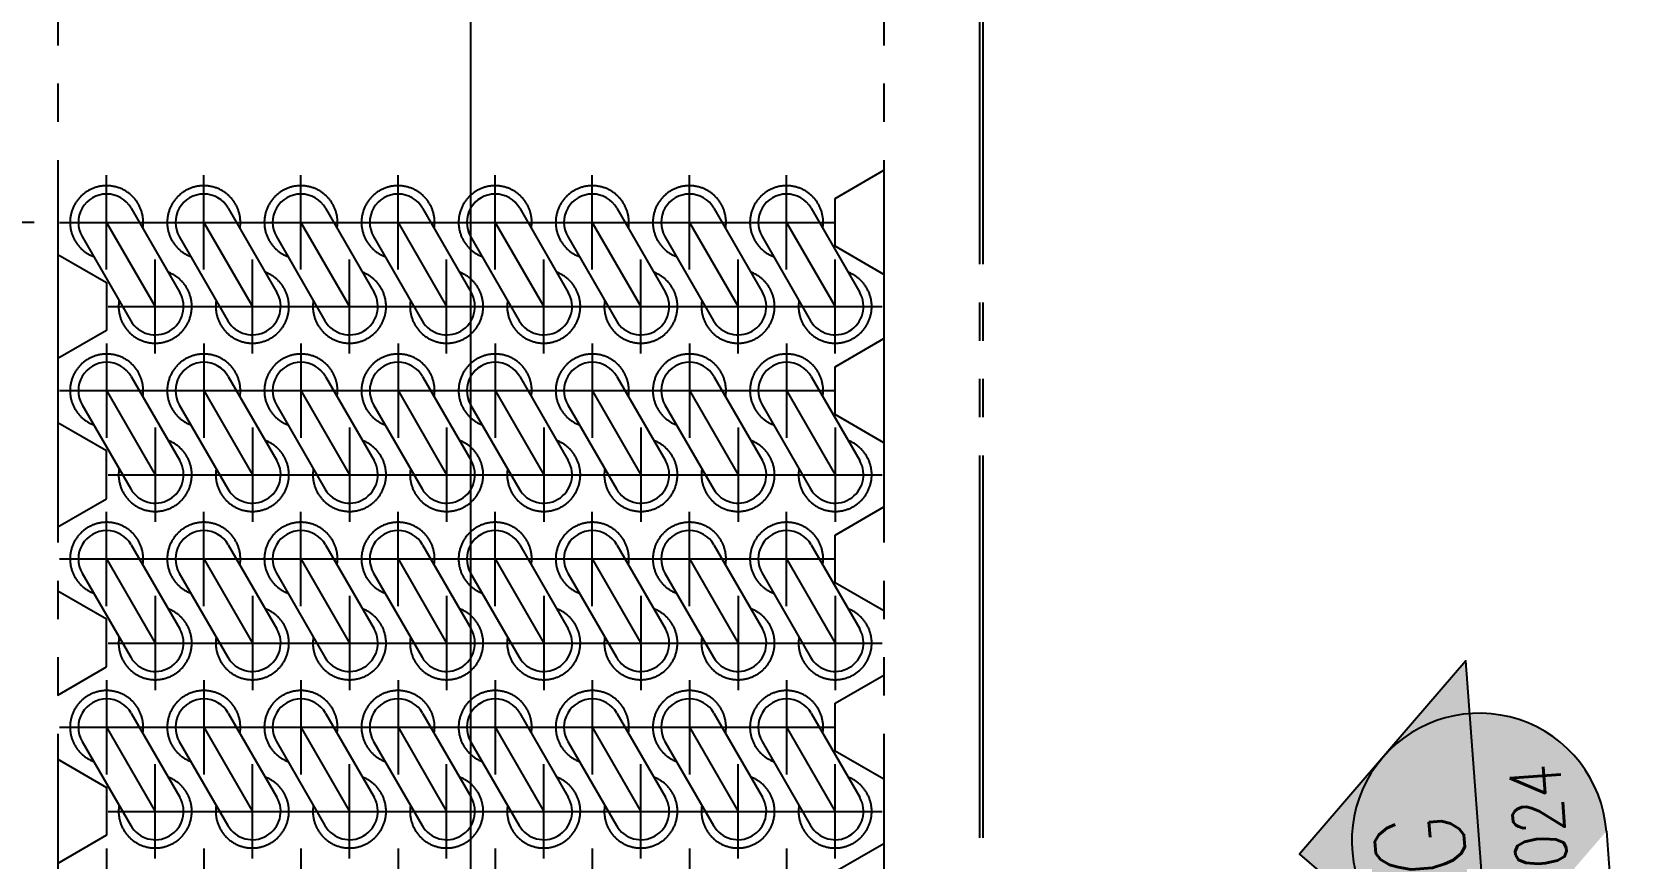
# Model space of a CAD drawing. Header units: millimetres. Extents: x 0 to 91981, y -132907 to 77676.
# Drawn here: x 61995 to 64529, y 50391 to 51688 of the extents above; entities that cross this region are included whole.
import ezdxf
from ezdxf.enums import TextEntityAlignment as Align

# ---------------------------------------------------------------- set-up
doc = ezdxf.new("R2010")
doc.units = ezdxf.units.MM
doc.header["$LTSCALE"] = 60
doc.linetypes.add('JNK-CENTER', pattern=[34, 30, -1.5, 1, -1.5])
doc.linetypes.add('JNK-PHANTOM', pattern=[15, 10, -1, 1, -1, 1, -1])
for name, color, linetype in [('CEN-R', 1, 'JNK-CENTER'), ('CON-C', 4, 'Continuous'), ('CON-Y', 2, 'Continuous'), ('Dim-W', 7, 'Continuous'), ('PHA-M', 6, 'JNK-PHANTOM'), ('PHA-W', 7, 'JNK-PHANTOM'), ('TITLE', 7, 'Continuous')]:
    doc.layers.add(name, color=color, linetype=linetype)
doc.layers.add('CONT-G', color=3, linetype='Continuous', lineweight=25)
doc.styles.add('SIMPLEX', font='simplex.shx', dxfattribs={"width": 0.8})
doc.dimstyles.new('DIM40', dxfattribs={"dimscale": 40, "dimtxt": 2.5, "dimasz": 2.5, "dimexe": 1, "dimexo": 1, "dimgap": 1, "dimtad": 1, "dimdec": 1, "dimdsep": 46, "dimtxsty": 'SIMPLEX', "dimcen": 0, "dimclrd": 256, "dimclre": 256, "dimclrt": 2, "dimadec": 1, "dimazin": 2, "dimtfac": 1, "dimtdec": 1, "dimtix": 1, "dimtmove": 2, "dimatfit": 2, "dimfxl": 1, "dimarcsym": 1})

# ---------------------------------------------------------------- blocks, each defined once
blk = doc.blocks.new('*U1331')
at = {"layer": 'CEN-R'}
blk.add_line((0, 73.94582650000666), (0, -73.94582650000666), dxfattribs=at)
blk = doc.blocks.new('*U1332')
at = {"layer": 'Dim-W', "color": 0, "linetype": 'ByBlock', "lineweight": -2, "transparency": 16777216}
for p in [(0, 0), (152.4, 0), (304.8, 0), (457.2, 0), (609.6, 0), (762, 0), (914.4000000000001, 0), (1066.8, 0)]:
    blk.add_blockref('*U1331', p, dxfattribs=at)
blk = doc.blocks.new('*U1309')
at = {"layer": 'CEN-R'}
blk.add_line((0, 73.94582650000666), (0, -73.94582650000666), dxfattribs=at)
blk = doc.blocks.new('*U1310')
at = {"layer": 'Dim-W', "color": 0, "linetype": 'ByBlock', "lineweight": -2, "transparency": 16777216}
for p in [(0, 0), (152.4, 0), (304.8, 0), (457.2, 0), (609.6, 0), (762, 0), (914.4000000000001, 0), (1066.8, 0)]:
    blk.add_blockref('*U1309', p, dxfattribs=at)
blk = doc.blocks.new('*U1311')
at = {"layer": 'CEN-R'}
blk.add_line((0, 73.94582650000666), (0, -73.94582650000666), dxfattribs=at)
blk = doc.blocks.new('*U1312')
at = {"layer": 'Dim-W', "color": 0, "linetype": 'ByBlock', "lineweight": -2, "transparency": 16777216}
for p in [(0, 0), (152.4, 0), (304.8, 0), (457.2, 0), (609.6, 0), (762, 0), (914.4000000000001, 0), (1066.8, 0)]:
    blk.add_blockref('*U1311', p, dxfattribs=at)
blk = doc.blocks.new('*U1317')
at = {"layer": 'CEN-R'}
blk.add_line((0, 73.94582650000666), (0, -73.94582650000666), dxfattribs=at)
blk = doc.blocks.new('*U1318')
at = {"layer": 'Dim-W', "color": 0, "linetype": 'ByBlock', "lineweight": -2, "transparency": 16777216}
for p in [(0, 0), (152.4, 0), (304.8, 0), (457.2, 0), (609.6, 0), (762, 0), (914.4000000000001, 0), (1066.8, 0)]:
    blk.add_blockref('*U1317', p, dxfattribs=at)
blk = doc.blocks.new('*U1319')
at = {"layer": 'CEN-R'}
blk.add_line((0, 73.94582650000666), (0, -73.94582650000666), dxfattribs=at)
blk = doc.blocks.new('*U1320')
at = {"layer": 'Dim-W', "color": 0, "linetype": 'ByBlock', "lineweight": -2, "transparency": 16777216}
for p in [(0, 0), (152.4, 0), (304.8, 0), (457.2, 0), (609.6, 0), (762, 0), (914.4000000000001, 0), (1066.8, 0)]:
    blk.add_blockref('*U1319', p, dxfattribs=at)
blk = doc.blocks.new('*U1329')
at = {"layer": 'CEN-R'}
blk.add_line((0, 73.94582650000666), (0, -73.94582650000666), dxfattribs=at)
blk = doc.blocks.new('*U1330')
at = {"layer": 'Dim-W', "color": 0, "linetype": 'ByBlock', "lineweight": -2, "transparency": 16777216}
for p in [(0, 0), (152.4, 0), (304.8, 0), (457.2, 0), (609.6, 0), (762, 0), (914.4000000000001, 0), (1066.8, 0)]:
    blk.add_blockref('*U1329', p, dxfattribs=at)
blk = doc.blocks.new('*U1402')
at = {"layer": 'CEN-R'}
blk.add_line((0, 73.94582650000666), (0, -73.94582650000666), dxfattribs=at)
blk = doc.blocks.new('*U1403')
at = {"layer": 'Dim-W', "color": 0, "linetype": 'ByBlock', "lineweight": -2, "transparency": 16777216}
for p in [(0, 0), (152.4, 0), (304.8, 0), (457.2, 0), (609.6, 0), (762, 0), (914.4000000000001, 0), (1066.8, 0)]:
    blk.add_blockref('*U1402', p, dxfattribs=at)
blk = doc.blocks.new('*U1400')
at = {"layer": 'CEN-R'}
blk.add_line((0, 73.94582650000666), (0, -73.94582650000666), dxfattribs=at)
blk = doc.blocks.new('*U1401')
at = {"layer": 'Dim-W', "color": 0, "linetype": 'ByBlock', "lineweight": -2, "transparency": 16777216}
for p in [(0, 0), (152.4, 0), (304.8, 0), (457.2, 0), (609.6, 0), (762, 0), (914.4000000000001, 0), (1066.8, 0)]:
    blk.add_blockref('*U1400', p, dxfattribs=at)
blk = doc.blocks.new('*D1461')
at = {"layer": 'DEFPOINTS', "color": 0, "transparency": 16777216}
for p in [(62037.39851293465, 51389.63829098264), (61129.84433943455, 50333.63829098275), (62037.39851293465, 50333.63829098275)]:
    blk.add_point(p, dxfattribs=at)
at = {"layer": 'Dim-W', "lineweight": -2, "transparency": 16777216}
for p, q in [((61997.39851293465, 51389.63829098264), (61089.84433943455, 51389.63829098264)), ((61129.84433943455, 51289.63829098264), (61129.84433943455, 50433.63829098275)), ((61997.39851293465, 50333.63829098275), (61089.84433943455, 50333.63829098275))]:
    blk.add_line(p, q, dxfattribs=at)
at = {"layer": 'Dim-W', "transparency": 16777216}
for points in [[(61113.17767276789, 51289.63829098264), (61146.51100610122, 51289.63829098264), (61129.84433943455, 51389.63829098264)], [(61113.17767276789, 50433.63829098275), (61146.51100610122, 50433.63829098275), (61129.84433943455, 50333.63829098275)]]:
    blk.add_solid(points, dxfattribs=at)
at = {"layer": 'Dim-W', "color": 2, "transparency": 16777216, "char_height": 100, "attachment_point": 5, "rotation": 90, "style": 'SIMPLEX'}
for s, insert in [('8 @ 132', (61039.84433943454, 50861.6382909827)), ('= 1056', (61219.84433943454, 50861.6382909827))]:
    blk.add_mtext(s, dxfattribs=dict(at, insert=insert))
blk = doc.blocks.new('*D1464')
at = {"layer": 'DEFPOINTS', "color": 0, "transparency": 16777216}
for p in [(61129.84433943455, 52149.63829098269), (61503.84433943455, 52149.63829098269), (62037.39851293465, 51389.63829098264)]:
    blk.add_point(p, dxfattribs=at)
at = {"layer": 'Dim-W', "lineweight": -2, "transparency": 16777216}
for p, q in [((61463.84433943455, 52149.63829098269), (61089.84433943455, 52149.63829098269)), ((61129.84433943455, 51489.63829098264), (61129.84433943455, 52049.63829098269)), ((61997.39851293465, 51389.63829098264), (61089.84433943455, 51389.63829098264))]:
    blk.add_line(p, q, dxfattribs=at)
at = {"layer": 'Dim-W', "transparency": 16777216}
for points in [[(61113.17767276789, 52049.63829098269), (61146.51100610122, 52049.63829098269), (61129.84433943455, 52149.63829098269)], [(61113.17767276789, 51489.63829098264), (61146.51100610122, 51489.63829098264), (61129.84433943455, 51389.63829098264)]]:
    blk.add_solid(points, dxfattribs=at)
at = {"layer": 'Dim-W', "color": 2, "transparency": 16777216, "insert": (61039.84433943454, 51769.63829098267), "char_height": 100, "attachment_point": 5, "rotation": 90, "style": 'SIMPLEX'}
blk.add_mtext('760', dxfattribs=at)
blk = doc.blocks.new('*U1350')
at = {"layer": 'CEN-R'}
blk.add_line((0, 73.94582650000666), (0, -73.94582650000666), dxfattribs=at)
blk = doc.blocks.new('*U1351')
at = {"layer": 'Dim-W', "color": 0, "linetype": 'ByBlock', "lineweight": -2, "transparency": 16777216}
for p in [(0, 0), (152.4, 0), (304.8, 0), (457.2, 0), (609.6, 0), (762, 0), (914.4000000000001, 0), (1066.8, 0)]:
    blk.add_blockref('*U1350', p, dxfattribs=at)
blk = doc.blocks.new('SECMARK1')
at = {"layer": 'CON-Y'}
h = blk.add_hatch(color=256, dxfattribs=at)
edge = h.paths.add_edge_path()
edge.add_line((21.82666666666668, 7.071067811865485), (18.29113276073393, 3.535533905932776))
edge.add_arc((21.82666666666668, 4.707345624410664e-14), 5.000000000000002, 44.99999999999977, 135.0000000000001, ccw=False)
edge.add_line((25.36220057259943, 3.535533905932773), (21.82666666666668, 7.071067811865485))
h = blk.add_hatch(color=256, dxfattribs=at)
edge = h.paths.add_edge_path()
edge.add_line((14.75559885480128, 4.707345624410664e-14), (16.82666666666668, 1.689559442740931e-14))
edge.add_arc((21.82666666666668, 4.618527782440651e-14), 5, 135.0000000000001, 180.0000000000003, ccw=False)
edge.add_line((18.29113276073393, 3.535533905932776), (14.75559885480128, 4.707345624410664e-14))
edge = h.paths.add_edge_path()
edge.add_arc((21.82666666666668, 4.736951571734001e-14), 5, 270, 540.0000000000005)
h = blk.add_hatch(color=256, dxfattribs=at)
edge = h.paths.add_edge_path()
edge.add_line((26.82666666666668, 4.332076805060308e-14), (28.89773447853207, 4.736951571734001e-14))
edge.add_line((28.89773447853207, 4.736951571734001e-14), (25.36220057259943, 3.535533905932773))
edge.add_arc((21.82666666666668, 4.951594689828198e-14), 5, -1.1368683772161603e-13, 44.999999999999716, ccw=False)
at = {"layer": 'CON-C'}
blk.add_line((0, 0), (2.633333333333307, 0), dxfattribs=at)
blk.add_lwpolyline([(4.666666666666639, 0), (28.89773447853207, 4.736951571734001e-14), (21.82666666666668, 7.071067811865485), (14.75559885480128, 4.736951571734001e-14)], dxfattribs=at)
at = {"layer": 'CON-Y'}
blk.add_line((21.82666666666668, -4.999999999999953), (9.823333333333341, -4.999999999999953), dxfattribs=at)
blk.add_arc((21.82666666666668, 4.736951571734001e-14), 5, 270, 180.0000000000004, dxfattribs=at)
at = {"layer": 'CON-C', "style": 'SIMPLEX', "width": 0.8}
blk.add_attdef('TAG', text='', height=3.5, dxfattribs=at).set_placement((21.80333333333334, 0.5800000000000568), align=Align.CENTER)
at = {"layer": 'CON-Y', "style": 'SIMPLEX', "width": 0.8}
blk.add_attdef('H0000-0000', text='', height=2, dxfattribs=at).set_placement((24.66333333333334, -3.379999999999943), align=Align.RIGHT)

msp = doc.modelspace()

# ---------------------------------------------------------------- linework, layer by layer
at = {"layer": 'CEN-R'}
for p, q in [((62682.84433943461, 48032.46482502218), (62682.84433943461, 53433.46068622387)), ((62037.39851293465, 51389.63829098264), (63252.09016593461, 51389.63829098264)), ((62111.34433943461, 51389.63829098264), (62187.54433943462, 51257.63829098264)), ((62263.7443394346, 51389.63829098264), (62339.94433943462, 51257.63829098264)), ((62416.14433943461, 51389.63829098264), (62492.34433943462, 51257.63829098264)), ((62568.54433943461, 51389.63829098264), (62644.74433943462, 51257.63829098264)), ((62720.94433943462, 51389.63829098264), (62797.14433943463, 51257.63829098264)), ((62873.34433943461, 51389.63829098264), (62949.54433943462, 51257.63829098264)), ((63025.7443394346, 51389.63829098264), (63101.94433943462, 51257.63829098264)), ((63178.14433943461, 51389.63829098264), (63254.34433943462, 51257.63829098264)), ((62113.59851293461, 51257.63829098264), (63328.29016593462, 51257.63829098264)), ((62037.39851293465, 51125.63829098266), (63252.09016593461, 51125.63829098266)), ((62111.34433943461, 51125.63829098266), (62187.54433943462, 50993.63829098266)), ((62263.7443394346, 51125.63829098266), (62339.94433943462, 50993.63829098266)), ((62416.14433943461, 51125.63829098266), (62492.34433943462, 50993.63829098266)), ((62568.54433943461, 51125.63829098266), (62644.74433943462, 50993.63829098266)), ((62720.94433943462, 51125.63829098266), (62797.14433943463, 50993.63829098266)), ((62873.34433943461, 51125.63829098266), (62949.54433943462, 50993.63829098266)), ((63025.7443394346, 51125.63829098266), (63101.94433943462, 50993.63829098266)), ((63178.14433943461, 51125.63829098266), (63254.34433943462, 50993.63829098266)), ((62113.59851293461, 50993.63829098266), (63328.29016593462, 50993.63829098266)), ((62037.39851293465, 50861.63829098269), (63252.09016593461, 50861.63829098269)), ((62111.34433943461, 50861.63829098269), (62187.54433943462, 50729.63829098269)), ((62263.7443394346, 50861.63829098269), (62339.94433943462, 50729.63829098269)), ((62416.14433943461, 50861.63829098269), (62492.34433943462, 50729.63829098269)), ((62568.54433943461, 50861.63829098269), (62644.74433943462, 50729.63829098269)), ((62720.94433943462, 50861.63829098269), (62797.14433943463, 50729.63829098269)), ((62873.34433943461, 50861.63829098269), (62949.54433943462, 50729.63829098269)), ((63025.7443394346, 50861.63829098269), (63101.94433943462, 50729.63829098269)), ((63178.14433943461, 50861.63829098269), (63254.34433943462, 50729.63829098269)), ((62113.59851293461, 50729.63829098269), (63328.29016593462, 50729.63829098269)), ((62037.39851293465, 50597.63829098272), (63252.09016593461, 50597.63829098272)), ((62111.34433943461, 50597.63725979562), (62187.54433943462, 50465.63725979565)), ((62263.7443394346, 50597.63725979562), (62339.94433943462, 50465.63725979565)), ((62416.14433943461, 50597.63725979562), (62492.34433943462, 50465.63725979565)), ((62568.54433943461, 50597.63725979562), (62644.74433943462, 50465.63725979565)), ((62720.94433943462, 50597.63725979562), (62797.14433943463, 50465.63725979565)), ((62873.34433943461, 50597.63725979562), (62949.54433943462, 50465.63725979565)), ((63025.7443394346, 50597.63725979562), (63101.94433943462, 50465.63725979565)), ((63178.14433943461, 50597.63725979562), (63254.34433943462, 50465.63725979565)), ((62113.59851293461, 50465.63829098272), (63328.29016593462, 50465.63829098272))]:
    msp.add_line(p, q, dxfattribs=at)
at = {"layer": 'CONT-G'}
for centre, start, end in [((62111.34433943461, 51389.63829098264), 29.99666776914688, 209.9966677691469), ((62263.7443394346, 51389.63829098264), 29.99666776914688, 209.9966677691469), ((62416.14433943461, 51389.63829098264), 29.99666776914688, 209.9966677691469), ((62568.54433943461, 51389.63829098264), 29.99666776914688, 209.9966677691469), ((62720.94433943462, 51389.63829098264), 29.99666776914688, 209.9966677691469), ((62873.34433943461, 51389.63829098264), 29.99666776914688, 209.9966677691469), ((63025.7443394346, 51389.63829098264), 29.99666776914688, 209.9966677691469), ((63178.14433943461, 51389.63829098264), 29.99666776914688, 209.9966677691469), ((62187.54433943462, 51257.63829098264), 209.9966677691469, 29.99666776914688), ((62339.94433943462, 51257.63829098264), 209.9966677691469, 29.99666776914688), ((62492.34433943462, 51257.63829098264), 209.9966677691469, 29.99666776914688), ((62644.74433943462, 51257.63829098264), 209.9966677691469, 29.99666776914688), ((62797.14433943463, 51257.63829098264), 209.9966677691469, 29.99666776914688), ((62949.54433943462, 51257.63829098264), 209.9966677691469, 29.99666776914688), ((63101.94433943462, 51257.63829098264), 209.9966677691469, 29.99666776914688), ((63254.34433943462, 51257.63829098264), 209.9966677691469, 29.99666776914688), ((62111.34433943461, 51125.63829098266), 29.99666776914688, 209.9966677691469), ((62263.7443394346, 51125.63829098266), 29.99666776914688, 209.9966677691469), ((62416.14433943461, 51125.63829098266), 29.99666776914688, 209.9966677691469), ((62568.54433943461, 51125.63829098266), 29.99666776914688, 209.9966677691469), ((62720.94433943462, 51125.63829098266), 29.99666776914688, 209.9966677691469), ((62873.34433943461, 51125.63829098266), 29.99666776914688, 209.9966677691469), ((63025.7443394346, 51125.63829098266), 29.99666776914688, 209.9966677691469), ((63178.14433943461, 51125.63829098266), 29.99666776914688, 209.9966677691469), ((62187.54433943462, 50993.63829098266), 209.9966677691469, 29.99666776914688), ((62339.94433943462, 50993.63829098266), 209.9966677691469, 29.99666776914688), ((62492.34433943462, 50993.63829098266), 209.9966677691469, 29.99666776914688), ((62644.74433943462, 50993.63829098266), 209.9966677691469, 29.99666776914688), ((62797.14433943463, 50993.63829098266), 209.9966677691469, 29.99666776914688), ((62949.54433943462, 50993.63829098266), 209.9966677691469, 29.99666776914688), ((63101.94433943462, 50993.63829098266), 209.9966677691469, 29.99666776914688), ((63254.34433943462, 50993.63829098266), 209.9966677691469, 29.99666776914688), ((62111.34433943461, 50861.63829098269), 29.99666776914688, 209.9966677691469), ((62263.7443394346, 50861.63829098269), 29.99666776914688, 209.9966677691469), ((62416.14433943461, 50861.63829098269), 29.99666776914688, 209.9966677691469), ((62568.54433943461, 50861.63829098269), 29.99666776914688, 209.9966677691469), ((62720.94433943462, 50861.63829098269), 29.99666776914688, 209.9966677691469), ((62873.34433943461, 50861.63829098269), 29.99666776914688, 209.9966677691469), ((63025.7443394346, 50861.63829098269), 29.99666776914688, 209.9966677691469), ((63178.14433943461, 50861.63829098269), 29.99666776914688, 209.9966677691469), ((62187.54433943462, 50729.63829098269), 209.9966677691469, 29.99666776914688), ((62339.94433943462, 50729.63829098269), 209.9966677691469, 29.99666776914688), ((62492.34433943462, 50729.63829098269), 209.9966677691469, 29.99666776914688), ((62644.74433943462, 50729.63829098269), 209.9966677691469, 29.99666776914688), ((62797.14433943463, 50729.63829098269), 209.9966677691469, 29.99666776914688), ((62949.54433943462, 50729.63829098269), 209.9966677691469, 29.99666776914688), ((63101.94433943462, 50729.63829098269), 209.9966677691469, 29.99666776914688), ((63254.34433943462, 50729.63829098269), 209.9966677691469, 29.99666776914688), ((62111.34433943461, 50597.63725979562), 29.99666776914688, 209.9966677691469), ((62263.7443394346, 50597.63725979562), 29.99666776914688, 209.9966677691469), ((62416.14433943461, 50597.63725979562), 29.99666776914688, 209.9966677691469), ((62568.54433943461, 50597.63725979562), 29.99666776914688, 209.9966677691469), ((62720.94433943462, 50597.63725979562), 29.99666776914688, 209.9966677691469), ((62873.34433943461, 50597.63725979562), 29.99666776914688, 209.9966677691469), ((63025.7443394346, 50597.63725979562), 29.99666776914688, 209.9966677691469), ((63178.14433943461, 50597.63725979562), 29.99666776914688, 209.9966677691469), ((62187.54433943462, 50465.63725979565), 209.9966677691469, 29.99666776914688), ((62339.94433943462, 50465.63725979565), 209.9966677691469, 29.99666776914688), ((62492.34433943462, 50465.63725979565), 209.9966677691469, 29.99666776914688), ((62644.74433943462, 50465.63725979565), 209.9966677691469, 29.99666776914688), ((62797.14433943463, 50465.63725979565), 209.9966677691469, 29.99666776914688), ((62949.54433943462, 50465.63725979565), 209.9966677691469, 29.99666776914688), ((63101.94433943462, 50465.63725979565), 209.9966677691469, 29.99666776914688), ((63254.34433943462, 50465.63725979565), 209.9966677691469, 29.99666776914688)]:
    msp.add_arc(centre, 44.45, start, end, dxfattribs=at)
at = {"layer": 'PHA-M'}
for p, q in [((62034.84433943461, 53287.30558657559), (62034.84433943461, 48451.44928477186)), ((63330.84433943461, 53287.30558657559), (63330.84433943461, 48451.44928477186))]:
    msp.add_line(p, q, dxfattribs=at)
for points in [[(63330.84433943461, 51307.97099538959), (63254.34433943461, 51352.13829098261), (63254.34433943461, 51427.13829098266), (63330.84433943461, 51471.30558657565)], [(62034.84433943461, 51339.30558657568), (62111.34433943461, 51295.13829098266), (62111.34433943461, 51220.13829098261), (62034.84433943461, 51175.97099538965)], [(63330.84433943461, 51043.97099538962), (63254.34433943461, 51088.13829098264), (63254.34433943461, 51163.13829098269), (63330.84433943461, 51207.30558657565)], [(62034.84433943461, 50911.97099538962), (62111.34433943461, 50956.13829098264), (62111.34433943461, 51031.13829098269), (62034.84433943461, 51075.30558657568)], [(63330.84433943461, 50779.97099538965), (63254.34433943461, 50824.13829098266), (63254.34433943461, 50899.13829098272), (63330.84433943461, 50943.30558657571)], [(62034.84433943461, 50647.97099538965), (62111.34433943461, 50692.13829098266), (62111.34433943461, 50767.13829098272), (62034.84433943461, 50811.30558657571)], [(63330.84433943461, 50515.97099538968), (63254.34433943461, 50560.13829098269), (63254.34433943461, 50635.13829098275), (63330.84433943461, 50679.30558657571)], [(62034.84433943461, 50547.30558657576), (62111.34433943461, 50503.13829098275), (62111.34433943461, 50428.13829098269), (62034.84433943461, 50383.97099538974)], [(63330.84433943461, 50251.97099538971), (63254.34433943461, 50296.13829098272), (63254.34433943461, 50371.13829098278), (63330.84433943461, 50415.30558657573)]]:
    msp.add_lwpolyline(points, dxfattribs=at)
at = {"layer": 'PHA-W'}
for p, q in [((63480.84433943461, 53723.9965255509), (63480.84433943461, 48451.44928477184)), ((63480.84433943461, 53723.9965255509), (63480.84433943461, 48451.44928477184)), ((63485.84433943461, 53723.9965255509), (63485.84433943462, 48451.44928477184))]:
    msp.add_line(p, q, dxfattribs=at)
at = {"layer": 'PHA-W', "ltscale": 0.5}
for centre, start, end in [((62111.34433943461, 51389.63829098264), 350.6854579464225, 249.3078775911934), ((62263.7443394346, 51389.63829098264), 350.6854579464225, 249.3078775911934), ((62416.14433943461, 51389.63829098264), 350.6854579464225, 249.3078775911934), ((62568.54433943461, 51389.63829098264), 350.6854579464225, 249.3078775911934), ((62720.94433943462, 51389.63829098264), 350.6854579464225, 249.3078775911934), ((62873.34433943461, 51389.63829098264), 350.6854579464225, 249.3078775911934), ((63025.7443394346, 51389.63829098264), 350.6854579464225, 249.3078775911934), ((63178.14433943461, 51389.63829098264), 350.6854579464225, 249.3078775911934), ((62187.54433943462, 51257.63829098264), 170.6854579464225, 69.30787759119336), ((62339.94433943462, 51257.63829098264), 170.6854579464225, 69.30787759119336), ((62492.34433943462, 51257.63829098264), 170.6854579464225, 69.30787759119336), ((62644.74433943462, 51257.63829098264), 170.6854579464225, 69.30787759119336), ((62797.14433943463, 51257.63829098264), 170.6854579464225, 69.30787759119336), ((62949.54433943462, 51257.63829098264), 170.6854579464225, 69.30787759119336), ((63101.94433943462, 51257.63829098264), 170.6854579464225, 69.30787759119336), ((63254.34433943462, 51257.63829098264), 170.6854579464225, 69.30787759119336), ((62111.34433943461, 51125.63829098266), 350.6854579464225, 249.3078775911934), ((62263.7443394346, 51125.63829098266), 350.6854579464225, 249.3078775911934), ((62416.14433943461, 51125.63829098266), 350.6854579464225, 249.3078775911934), ((62568.54433943461, 51125.63829098266), 350.6854579464225, 249.3078775911934), ((62720.94433943462, 51125.63829098266), 350.6854579464225, 249.3078775911934), ((62873.34433943461, 51125.63829098266), 350.6854579464225, 249.3078775911934), ((63025.7443394346, 51125.63829098266), 350.6854579464225, 249.3078775911934), ((63178.14433943461, 51125.63829098266), 350.6854579464225, 249.3078775911934), ((62187.54433943462, 50993.63829098266), 170.6854579464225, 69.30787759119336), ((62339.94433943462, 50993.63829098266), 170.6854579464225, 69.30787759119336), ((62492.34433943462, 50993.63829098266), 170.6854579464225, 69.30787759119336), ((62644.74433943462, 50993.63829098266), 170.6854579464225, 69.30787759119336), ((62797.14433943463, 50993.63829098266), 170.6854579464225, 69.30787759119336), ((62949.54433943462, 50993.63829098266), 170.6854579464225, 69.30787759119336), ((63101.94433943462, 50993.63829098266), 170.6854579464225, 69.30787759119336), ((63254.34433943462, 50993.63829098266), 170.6854579464225, 69.30787759119336), ((62111.34433943461, 50861.63829098269), 350.6854579464225, 249.3078775911934), ((62263.7443394346, 50861.63829098269), 350.6854579464225, 249.3078775911934), ((62416.14433943461, 50861.63829098269), 350.6854579464225, 249.3078775911934), ((62568.54433943461, 50861.63829098269), 350.6854579464225, 249.3078775911934), ((62720.94433943462, 50861.63829098269), 350.6854579464225, 249.3078775911934), ((62873.34433943461, 50861.63829098269), 350.6854579464225, 249.3078775911934), ((63025.7443394346, 50861.63829098269), 350.6854579464225, 249.3078775911934), ((63178.14433943461, 50861.63829098269), 350.6854579464225, 249.3078775911934), ((62187.54433943462, 50729.63829098269), 170.6854579464225, 69.30787759119336), ((62339.94433943462, 50729.63829098269), 170.6854579464225, 69.30787759119336), ((62492.34433943462, 50729.63829098269), 170.6854579464225, 69.30787759119336), ((62644.74433943462, 50729.63829098269), 170.6854579464225, 69.30787759119336), ((62797.14433943463, 50729.63829098269), 170.6854579464225, 69.30787759119336), ((62949.54433943462, 50729.63829098269), 170.6854579464225, 69.30787759119336), ((63101.94433943462, 50729.63829098269), 170.6854579464225, 69.30787759119336), ((63254.34433943462, 50729.63829098269), 170.6854579464225, 69.30787759119336), ((62111.34433943461, 50597.63725979562), 350.6854579464225, 249.3078775911934), ((62263.7443394346, 50597.63725979562), 350.6854579464225, 249.3078775911934), ((62416.14433943461, 50597.63725979562), 350.6854579464225, 249.3078775911934), ((62568.54433943461, 50597.63725979562), 350.6854579464225, 249.3078775911934), ((62720.94433943462, 50597.63725979562), 350.6854579464225, 249.3078775911934), ((62873.34433943461, 50597.63725979562), 350.6854579464225, 249.3078775911934), ((63025.7443394346, 50597.63725979562), 350.6854579464225, 249.3078775911934), ((63178.14433943461, 50597.63725979562), 350.6854579464225, 249.3078775911934), ((62187.54433943462, 50465.63725979565), 170.6854579464225, 69.30787759119336), ((62339.94433943462, 50465.63725979565), 170.6854579464225, 69.30787759119336), ((62492.34433943462, 50465.63725979565), 170.6854579464225, 69.30787759119336), ((62644.74433943462, 50465.63725979565), 170.6854579464225, 69.30787759119336), ((62797.14433943463, 50465.63725979565), 170.6854579464225, 69.30787759119336), ((62949.54433943462, 50465.63725979565), 170.6854579464225, 69.30787759119336), ((63101.94433943462, 50465.63725979565), 170.6854579464225, 69.30787759119336), ((63254.34433943462, 50465.63725979565), 170.6854579464225, 69.30787759119336)]:
    msp.add_arc(centre, 57.45, start, end, dxfattribs=at)
at = {"layer": 'TITLE', "color": 3}
for p, q in [((62149.84046113795, 51411.86105214775), (62226.04046113798, 51279.86105214775)), ((62302.24046113795, 51411.86105214775), (62378.44046113797, 51279.86105214775)), ((62454.64046113795, 51411.86105214775), (62530.84046113798, 51279.86105214775)), ((62607.04046113795, 51411.86105214775), (62683.24046113798, 51279.86105214775)), ((62759.44046113796, 51411.86105214775), (62835.64046113798, 51279.86105214775)), ((62911.84046113795, 51411.86105214775), (62988.04046113798, 51279.86105214775)), ((63064.24046113795, 51411.86105214775), (63140.44046113797, 51279.86105214775)), ((63216.64046113795, 51411.86105214775), (63292.84046113798, 51279.86105214775)), ((62072.84821773128, 51367.41552981752), (62149.0482177313, 51235.41552981752)), ((62225.24821773128, 51367.41552981752), (62301.44821773129, 51235.41552981752)), ((62377.64821773129, 51367.41552981752), (62453.8482177313, 51235.41552981752)), ((62530.04821773128, 51367.41552981752), (62606.24821773129, 51235.41552981752)), ((62682.44821773129, 51367.41552981752), (62758.6482177313, 51235.41552981752)), ((62834.84821773128, 51367.41552981752), (62911.0482177313, 51235.41552981752)), ((62987.24821773128, 51367.41552981752), (63063.44821773129, 51235.41552981752)), ((63139.64821773129, 51367.41552981752), (63215.8482177313, 51235.41552981752)), ((62149.84046113795, 51147.86105214778), (62226.04046113798, 51015.86105214778)), ((62302.24046113795, 51147.86105214778), (62378.44046113797, 51015.86105214778)), ((62454.64046113795, 51147.86105214778), (62530.84046113798, 51015.86105214778)), ((62607.04046113795, 51147.86105214778), (62683.24046113798, 51015.86105214778)), ((62759.44046113796, 51147.86105214778), (62835.64046113798, 51015.86105214778)), ((62911.84046113795, 51147.86105214778), (62988.04046113798, 51015.86105214778)), ((63064.24046113795, 51147.86105214778), (63140.44046113797, 51015.86105214778)), ((63216.64046113795, 51147.86105214778), (63292.84046113798, 51015.86105214778)), ((62072.84821773128, 51103.41552981755), (62149.0482177313, 50971.41552981755)), ((62225.24821773128, 51103.41552981755), (62301.44821773129, 50971.41552981755)), ((62377.64821773129, 51103.41552981755), (62453.8482177313, 50971.41552981755)), ((62530.04821773128, 51103.41552981755), (62606.24821773129, 50971.41552981755)), ((62682.44821773129, 51103.41552981755), (62758.6482177313, 50971.41552981755)), ((62834.84821773128, 51103.41552981755), (62911.0482177313, 50971.41552981755)), ((62987.24821773128, 51103.41552981755), (63063.44821773129, 50971.41552981755)), ((63139.64821773129, 51103.41552981755), (63215.8482177313, 50971.41552981755)), ((62149.84046113795, 50883.86105214781), (62226.04046113798, 50751.86105214781)), ((62302.24046113795, 50883.86105214781), (62378.44046113797, 50751.86105214781)), ((62454.64046113795, 50883.86105214781), (62530.84046113798, 50751.86105214781)), ((62607.04046113795, 50883.86105214781), (62683.24046113798, 50751.86105214781)), ((62759.44046113796, 50883.86105214781), (62835.64046113798, 50751.86105214781)), ((62911.84046113795, 50883.86105214781), (62988.04046113798, 50751.86105214781)), ((63064.24046113795, 50883.86105214781), (63140.44046113797, 50751.86105214781)), ((63216.64046113795, 50883.86105214781), (63292.84046113798, 50751.86105214781)), ((62072.84821773128, 50839.41552981758), (62149.0482177313, 50707.41552981758)), ((62225.24821773128, 50839.41552981758), (62301.44821773129, 50707.41552981758)), ((62377.64821773129, 50839.41552981758), (62453.8482177313, 50707.41552981758)), ((62530.04821773128, 50839.41552981758), (62606.24821773129, 50707.41552981758)), ((62682.44821773129, 50839.41552981758), (62758.6482177313, 50707.41552981758)), ((62834.84821773128, 50839.41552981758), (62911.0482177313, 50707.41552981758)), ((62987.24821773128, 50839.41552981758), (63063.44821773129, 50707.41552981758)), ((63139.64821773129, 50839.41552981758), (63215.8482177313, 50707.41552981758)), ((62149.84046113795, 50619.86002096074), (62226.04046113798, 50487.86002096074)), ((62302.24046113795, 50619.86002096074), (62378.44046113797, 50487.86002096074)), ((62454.64046113795, 50619.86002096074), (62530.84046113798, 50487.86002096074)), ((62607.04046113795, 50619.86002096074), (62683.24046113798, 50487.86002096074)), ((62759.44046113796, 50619.86002096074), (62835.64046113798, 50487.86002096074)), ((62911.84046113795, 50619.86002096074), (62988.04046113798, 50487.86002096074)), ((63064.24046113795, 50619.86002096074), (63140.44046113797, 50487.86002096074)), ((63216.64046113795, 50619.86002096074), (63292.84046113798, 50487.86002096074)), ((62072.84821773128, 50575.4144986305), (62149.0482177313, 50443.41449863053)), ((62225.24821773128, 50575.4144986305), (62301.44821773129, 50443.41449863053)), ((62377.64821773129, 50575.4144986305), (62453.8482177313, 50443.41449863053)), ((62530.04821773128, 50575.4144986305), (62606.24821773129, 50443.41449863053)), ((62682.44821773129, 50575.4144986305), (62758.6482177313, 50443.41449863053)), ((62834.84821773128, 50575.4144986305), (62911.0482177313, 50443.41449863053)), ((62987.24821773128, 50575.4144986305), (63063.44821773129, 50443.41449863053)), ((63139.64821773129, 50575.4144986305), (63215.8482177313, 50443.41449863053))]:
    msp.add_line(p, q, dxfattribs=at)

# ---------------------------------------------------------------- block references
at = {"xscale": 40, "yscale": 40, "zscale": 40, "rotation": 94.2557734404353}
msp.add_blockref('SECMARK1', (64329.74838967389, 49548.95205311381), dxfattribs=at).add_auto_attribs({'H0000-0000': '-1024', 'TAG': 'G'})
at = {"layer": 'Dim-W', "extrusion": (0, 0, -1), "zscale": -1, "rotation": 180}
for name, p in [('*U1332', (-62111.34433943461, 51389.63829098261)), ('*U1310', (-62187.54433943462, 51257.63829098264)), ('*U1330', (-62111.34433943461, 50861.63829098266)), ('*U1403', (-62187.54433943462, 50465.63829098272))]:
    msp.add_blockref(name, p, dxfattribs=at)
at = {"layer": 'Dim-W'}
for name, p in [('*U1318', (62111.34433943461, 51125.63829098266)), ('*U1312', (62187.54433943462, 50993.63829098266)), ('*U1320', (62187.54433943462, 50729.63829098269)), ('*U1401', (62111.34433943461, 50597.63829098272)), ('*U1351', (62111.34426269971, 50333.63829098275))]:
    msp.add_blockref(name, p, dxfattribs=at)

# ---------------------------------------------------------------- dimensions: what is measured, and where the dimension line sits
dim = msp.add_linear_dim(base=(61129.84433943455, 52149.63829098269), p1=(62037.39851293465, 51389.63829098264), p2=(61503.84433943455, 52149.63829098269), angle=90, dimstyle='DIM40', dxfattribs=at)
dim.commit()
dim.dimension.update_dxf_attribs({"geometry": '*D1464', "text_midpoint": (61039.84433943454, 51769.63829098267)})
dim = msp.add_linear_dim(base=(61129.84433943455, 50333.63829098275), p1=(62037.39851293465, 51389.63829098264), p2=(62037.39851293465, 50333.63829098275), angle=90, text='8 @ 132\\X= <>', dimstyle='DIM40', dxfattribs=at)
dim.commit()
dim.dimension.update_dxf_attribs({"geometry": '*D1461', "text_midpoint": (61129.84433943454, 50861.6382909827)})

doc.saveas('drawing.dxf')
